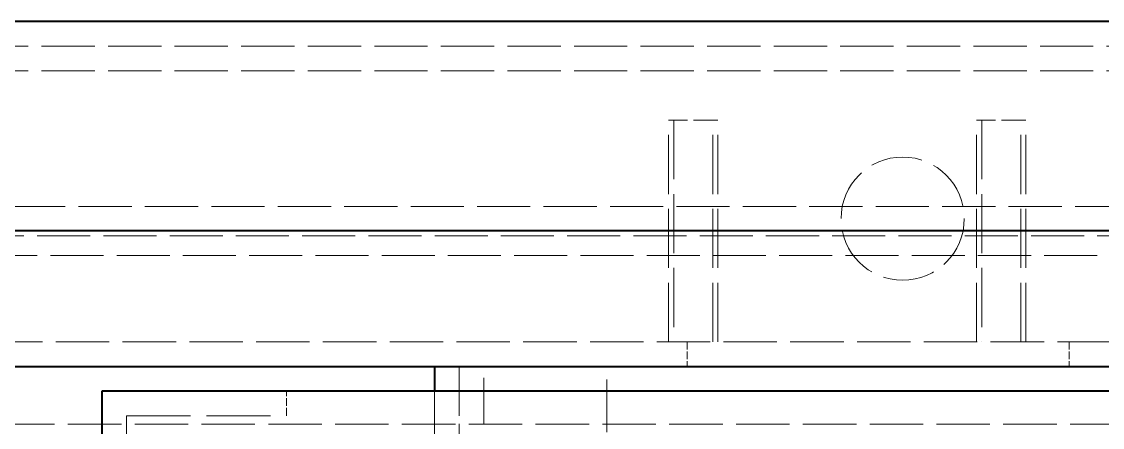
# Model space of a CAD drawing. Header units: millimetres. Extents: x 0 to 2378, y 0 to 1682.
# Drawn here: x 361 to 448.7, y 663.8 to 696.8 of the extents above; entities that cross this region are included whole.
import ezdxf

# ---------------------------------------------------------------- set-up
doc = ezdxf.new("R2010")
doc.units = ezdxf.units.MM
doc.header["$LTSCALE"] = 2
doc.linetypes.add('DASHED', pattern=[0.2067, 0.1654, -0.0413])
doc.layers.add('가려진 것(ISO)', color=2, linetype='DASHED', lineweight=18)
doc.layers.add('가시적인 것(ISO)', color=3, linetype='Continuous', lineweight=40)

msp = doc.modelspace()

# ---------------------------------------------------------------- linework, layer by layer
at = {"layer": '가려진 것(ISO)', "ltscale": 13.06797}
for p, q in [((750.4684, 694.7656), (280.4684, 694.7656)), ((750.4684, 692.7656), (280.4684, 692.7656))]:
    msp.add_line(p, q, dxfattribs=at)
at = {"layer": '가려진 것(ISO)', "ltscale": 5.983681}
for p, q in [((417.4684, 688.7656), (413.4684, 688.7656)), ((442.4684, 688.7656), (438.4684, 688.7656))]:
    msp.add_line(p, q, dxfattribs=at)
at = {"layer": '가려진 것(ISO)', "ltscale": 14.513788}
for p, q in [((413.4684, 670.7656), (413.4684, 688.7656)), ((413.8864, 688.7656), (413.8864, 670.7656)), ((417.0504, 670.7656), (417.0504, 688.7656)), ((417.4684, 670.7656), (417.4684, 688.7656)), ((438.4684, 670.7656), (438.4684, 688.7656)), ((438.8864, 688.7656), (438.8864, 670.7656)), ((442.0504, 670.7656), (442.0504, 688.7656)), ((442.4684, 670.7656), (442.4684, 688.7656))]:
    msp.add_line(p, q, dxfattribs=at)
at = {"layer": '가려진 것(ISO)', "ltscale": 13.041375}
msp.add_line((763.4684, 681.7656), (267.4684, 681.7656), dxfattribs=at)
at = {"layer": '가려진 것(ISO)', "ltscale": 13.005862}
for p, q in [((308.4684, 679.3656), (722.4684, 679.3656)), ((722.4684, 677.7656), (308.4684, 677.7656))]:
    msp.add_line(p, q, dxfattribs=at)
at = {"layer": '가려진 것(ISO)', "ltscale": 13.107413}
msp.add_line((282.4684, 670.7656), (748.4684, 670.7656), dxfattribs=at)
at = {"layer": '가려진 것(ISO)', "ltscale": 1.904597}
for p, q in [((414.9684, 670.7656), (414.9684, 668.7656)), ((445.9684, 670.7656), (445.9684, 668.7656)), ((382.4684, 664.7656), (382.4684, 666.7656))]:
    msp.add_line(p, q, dxfattribs=at)
at = {"layer": '가려진 것(ISO)', "ltscale": 12.094824}
msp.add_line((396.4684, 668.7656), (396.4684, 648.7656), dxfattribs=at)
at = {"layer": '가려진 것(ISO)', "ltscale": 11.288502}
for p, q in [((396.4684, 668.7656), (396.4684, 654.7656)), ((398.4684, 654.7656), (398.4684, 668.7656))]:
    msp.add_line(p, q, dxfattribs=at)
at = {"layer": '가려진 것(ISO)', "ltscale": 12.901145}
for p, q in [((408.4684, 652.7656), (408.4684, 668.7656)), ((394.4684, 666.7656), (394.4684, 650.7656))]:
    msp.add_line(p, q, dxfattribs=at)
at = {"layer": '가려진 것(ISO)', "ltscale": 13.116713}
msp.add_line((781.1684, 664.0656), (249.7684, 664.0656), dxfattribs=at)
at = {"layer": '가려진 것(ISO)', "ltscale": 15.72327}
msp.add_line((369.4684, 664.7656), (382.4684, 664.7656), dxfattribs=at)
at = {"layer": '가려진 것(ISO)', "ltscale": 13.909047}
msp.add_line((369.4684, 664.7656), (369.4684, 641.7656), dxfattribs=at)
at = {"layer": '가려진 것(ISO)', "ltscale": 12.665669}
msp.add_circle((432.4684, 680.7656), 5, dxfattribs=at)
at = {"layer": '가시적인 것(ISO)'}
for p, q in [((748.4684, 696.7656), (282.4684, 696.7656)), ((765.4684, 679.7656), (265.4684, 679.7656)), ((280.4684, 668.7656), (750.4684, 668.7656)), ((394.4684, 668.7656), (394.4684, 666.7656)), ((367.4684, 666.7656), (367.4684, 639.7656)), ((719.4684, 666.7656), (367.4684, 666.7656))]:
    msp.add_line(p, q, dxfattribs=at)

doc.saveas('drawing.dxf')
